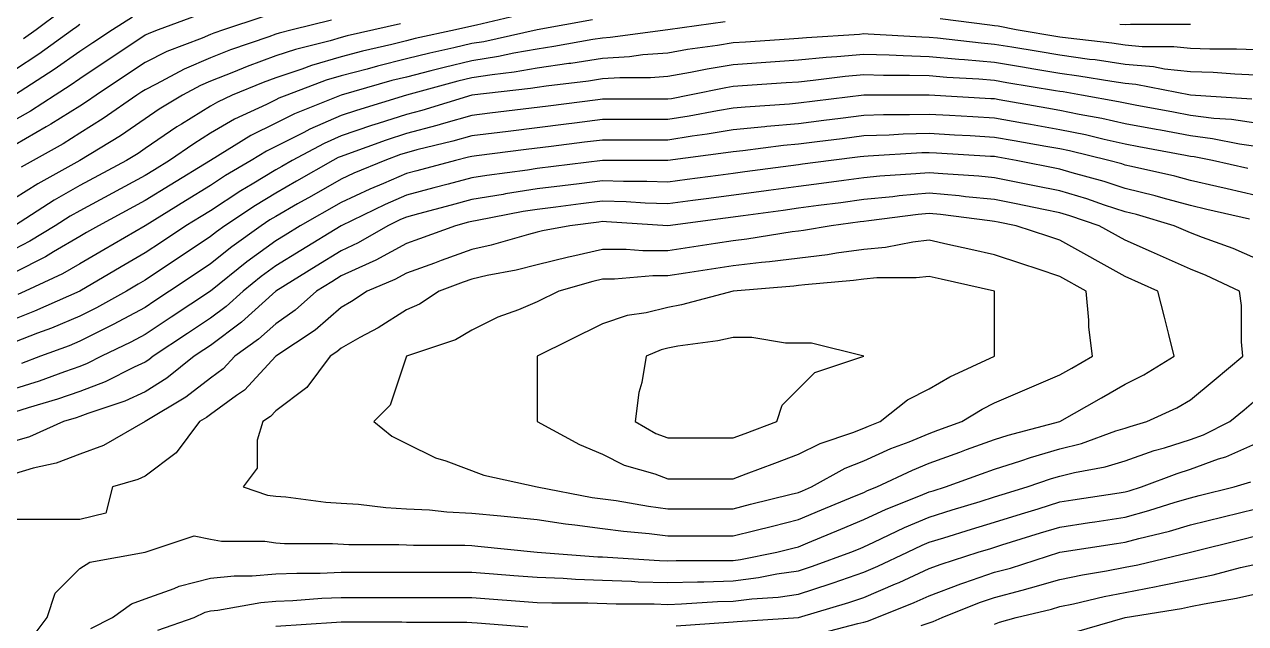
# Model space of a CAD drawing. Header units: inches. Extents: x 794995 to 811195, y 2485918 to 2508058.
# Drawn here: x 806880 to 807440, y 2499686 to 2499961 of the extents above; entities that cross this region are included whole.
import ezdxf

# ---------------------------------------------------------------- set-up
doc = ezdxf.new("R2010")
doc.units = ezdxf.units.IN
doc.header["$MEASUREMENT"] = 0
doc.layers.add('contour', color=7, linetype='Continuous')

msp = doc.modelspace()

# ---------------------------------------------------------------- linework, layer by layer
at = {"layer": 'contour'}
for points in [[(806989.16, 2499964.36), (806971.16, 2499958.36), (806966.7, 2499956.82), (806965.16, 2499956.22), (806961.41, 2499954.61), (806945.16, 2499948.36), (806935.16, 2499943.36), (806926.16, 2499937.36), (806912.66, 2499928.36), (806908.24, 2499925.28), (806905.16, 2499923.36), (806891.83, 2499915.03), (806889.79, 2499913.73), (806870.77, 2499902.75)], [(807108.18, 2499965.34), (807087.38, 2499960.58), (807085.16, 2499960.03), (807077.66, 2499958.36), (807059.16, 2499954.36), (807055.16, 2499953.36), (807048.49, 2499951.69), (807034.93, 2499948.59), (807025.16, 2499946.01), (807011.52, 2499942), (807007.16, 2499940.36), (806995.16, 2499936.36), (806989.31, 2499934.22), (806975.16, 2499928.36), (806968.32, 2499925.2), (806965.16, 2499923.36), (806951.83, 2499915.03), (806949.75, 2499913.77), (806935.16, 2499903.82), (806931.92, 2499901.6), (806926.59, 2499898.36), (806905.16, 2499886.82), (806893.45, 2499880.07), (806875.16, 2499868.36)], [(806958.67, 2499964.85), (806941.16, 2499958.36), (806936.83, 2499956.7), (806935.16, 2499955.86), (806927.66, 2499950.86), (806918.66, 2499944.86), (806905.16, 2499935.86), (806900.77, 2499932.75), (806893.91, 2499928.36), (806882.48, 2499921.04), (806875.16, 2499916.82)], [(806929.31, 2499964.22), (806920.16, 2499958.36), (806911.16, 2499952.36), (806905.16, 2499948.36), (806893.45, 2499940.07), (806875.16, 2499928.36)], [(807140.54, 2499962.98), (807115.16, 2499958.36), (807090.61, 2499952.91), (807085.16, 2499952.05), (807076.88, 2499950.09), (807065.82, 2499947.69), (807055.16, 2499945.03), (807041.83, 2499941.7), (807037.16, 2499940.36), (807025.16, 2499937.19), (807018.34, 2499935.18), (807000.16, 2499928.36), (806996.59, 2499926.93), (806995.16, 2499926.22), (806990.87, 2499924.08), (806976.21, 2499917.31), (806965.16, 2499910.86), (806957.47, 2499906.05), (806946.41, 2499898.36), (806939.45, 2499894.08), (806935.16, 2499891.44), (806905.16, 2499875.28), (806900.77, 2499872.75), (806893.91, 2499868.36), (806882.3, 2499861.22), (806875.16, 2499857.65)], [(807201.41, 2499962.11), (807175.16, 2499958.36), (807148.69, 2499954.83), (807145.16, 2499954.61), (807140.71, 2499953.92), (807122.85, 2499950.67), (807115.16, 2499949.54), (807104.45, 2499947.65), (807097.43, 2499946.09), (807085.16, 2499944.15), (807072.39, 2499941.13), (807066.27, 2499939.47), (807055.16, 2499936.69), (807048.49, 2499935.03), (807025.16, 2499928.36), (807003.73, 2499919.79), (806995.16, 2499915.5), (806983.73, 2499909.79), (806965.16, 2499898.36), (806946.59, 2499886.93), (806935.16, 2499879.9), (806913.73, 2499868.36), (806908.32, 2499865.2), (806905.16, 2499863.36), (806893.16, 2499856.36), (806889.44, 2499854.08), (806875.16, 2499846.93)], [(807020.77, 2499962.75), (807002.66, 2499958.36), (806996.66, 2499956.86), (806995.16, 2499956.36), (806992, 2499955.2), (806974.39, 2499949.13), (806965.16, 2499945.5), (806953.16, 2499940.36), (806940.16, 2499933.36), (806935.16, 2499930.86), (806933.66, 2499929.86), (806931.41, 2499928.36), (806915.93, 2499917.59), (806905.16, 2499910.86), (806897.47, 2499906.05), (806883.73, 2499898.36), (806878.24, 2499895.28)], [(806896.59, 2499966.93), (806885.16, 2499958.36), (806879.34, 2499954.18)], [(807445.16, 2499949.13), (807436.27, 2499949.47), (807424.05, 2499949.47), (807415.16, 2499949.79), (807407.42, 2499950.62), (807392.9, 2499950.62), (807385.16, 2499951.3), (807379, 2499952.21), (807359.03, 2499954.49), (807355.16, 2499955.03), (807335.16, 2499958.36), (807326.78, 2499959.98), (807325.16, 2499960.24), (807323.02, 2499960.5), (807300.16, 2499963.36)], [(807052.37, 2499961.15), (807040.16, 2499958.36), (807027.95, 2499955.57), (807025.16, 2499954.83), (807020.16, 2499953.36), (807004.16, 2499949.36), (806995.16, 2499946.36), (806981.99, 2499941.53), (806975.75, 2499938.95), (806965.16, 2499934.79), (806960.66, 2499932.86), (806952.3, 2499928.36), (806941.64, 2499921.87), (806935.16, 2499917.45), (806923.81, 2499909.71), (806905.16, 2499898.36), (806885.93, 2499887.59), (806875.16, 2499880.86)], [(806905.16, 2499960.86), (806903.73, 2499959.79), (806901.83, 2499958.36), (806886.32, 2499947.2), (806875.16, 2499939.9)], [(807445.16, 2499937.59), (807435.56, 2499937.96), (807425.5, 2499938.71), (807415.16, 2499939.08), (807403.16, 2499940.36), (807398.13, 2499941.33), (807385.16, 2499942.48), (807371.31, 2499944.51), (807368.71, 2499944.81), (807355.16, 2499946.69), (807345.16, 2499948.36), (807333.16, 2499950.36), (807325.16, 2499951.69), (807319, 2499952.21), (807299.03, 2499954.49), (807295.16, 2499954.83), (807291.73, 2499954.93), (807267.09, 2499956.43), (807265.16, 2499956.49), (807263.09, 2499956.29), (807238.8, 2499954.72), (807235.16, 2499954.36), (807230.87, 2499954.08), (807210.78, 2499952.74), (807205.16, 2499952.36), (807197.96, 2499951.16), (807184.25, 2499949.27), (807175.16, 2499947.65), (807163.62, 2499946.82), (807157.51, 2499946.01), (807145.16, 2499945.24), (807130.56, 2499942.96), (807129.64, 2499942.84), (807115.16, 2499940.71), (807104.66, 2499938.86), (807094.53, 2499937.74), (807085.16, 2499936.26), (807078.78, 2499934.74), (807055.16, 2499928.36), (807032.14, 2499921.38), (807025.16, 2499918.99), (807010.81, 2499912.71), (807008.02, 2499911.22), (806995.16, 2499904.79), (806990.87, 2499902.65), (806983.91, 2499898.36), (806972.14, 2499891.38), (806965.16, 2499886.82), (806953.73, 2499879.79), (806935.16, 2499868.36), (806916.21, 2499857.31), (806905.16, 2499850.86), (806897.26, 2499846.26), (806880.16, 2499838.36), (806876.7, 2499836.82)], [(807415.16, 2499960.86), (807412.76, 2499960.76), (807387.56, 2499960.76), (807385.16, 2499960.67), (807382.66, 2499960.86)], [(807443.28, 2499926.49), (807415.16, 2499928.36), (807390.02, 2499933.23), (807385.16, 2499933.66), (807378.95, 2499934.57), (807363.94, 2499937.14), (807355.16, 2499938.36), (807343.16, 2499940.36), (807338.02, 2499941.22), (807325.16, 2499943.36), (807311.31, 2499944.51), (807308.71, 2499944.81), (807295.16, 2499946.01), (807283.16, 2499946.36), (807276.77, 2499946.75), (807265.16, 2499947.11), (807252.74, 2499945.95), (807247.89, 2499945.63), (807235.16, 2499944.36), (807205.16, 2499942.36), (807193.16, 2499940.36), (807185.59, 2499938.8), (807175.16, 2499936.93), (807167.16, 2499936.36), (807153.16, 2499936.36), (807145.16, 2499935.86), (807138.67, 2499934.85), (807119.3, 2499932.5), (807115.16, 2499931.89), (807112.16, 2499931.36), (807085.16, 2499928.36), (807062.14, 2499921.38), (807055.16, 2499919.54), (807042.12, 2499915.32), (807039.11, 2499914.41), (807025.16, 2499909.61), (807017.33, 2499906.19), (807002.66, 2499898.36), (806997.89, 2499895.63), (806995.16, 2499894.08), (806984.25, 2499887.45), (806979.11, 2499884.41), (806965.16, 2499875.28), (806960.87, 2499872.65), (806953.91, 2499868.36), (806942.66, 2499860.86), (806935.16, 2499855.86), (806924.11, 2499849.41), (806905.16, 2499838.36), (806884.39, 2499829.13), (806875.16, 2499825.5)], [(807445.16, 2499915.5), (807433.91, 2499917.11), (807425.87, 2499917.65), (807415.16, 2499918.99), (807407.26, 2499920.47), (807389.77, 2499923.75), (807385.16, 2499924.61), (807382.08, 2499925.28), (807365.16, 2499928.36), (807356.62, 2499929.82), (807355.16, 2499930.03), (807353.16, 2499930.36), (807330.87, 2499934.08), (807325.16, 2499935.03), (807317.89, 2499935.63), (807303.27, 2499936.47), (807295.16, 2499937.19), (807286.07, 2499937.45), (807274.25, 2499937.45), (807265.16, 2499937.74), (807256.59, 2499936.93), (807241.83, 2499935.03), (807235.16, 2499934.36), (807229.53, 2499933.99), (807209.45, 2499932.65), (807205.16, 2499932.36), (807201.73, 2499931.79), (807185.16, 2499928.36), (807176.78, 2499926.74), (807175.16, 2499926.49), (807145.16, 2499926.49), (807143.02, 2499926.22), (807120.16, 2499923.36), (807108.73, 2499921.93), (807093.49, 2499920.03), (807085.16, 2499918.99), (807072.12, 2499915.32), (807069.11, 2499914.41), (807055.16, 2499910.71), (807045.83, 2499907.69), (807028.02, 2499901.22), (807025.16, 2499900.24), (807023.86, 2499899.67), (807021.41, 2499898.36), (807004.7, 2499888.82), (806995.16, 2499883.36), (806985.83, 2499877.69), (806971.83, 2499868.36), (806967.95, 2499865.57), (806965.16, 2499863.36), (806935.16, 2499843.36), (806932, 2499841.52), (806926.59, 2499838.36), (806912.85, 2499830.67), (806905.16, 2499826.82), (806892.19, 2499821.33), (806885.75, 2499818.95), (806875.16, 2499814.79)], [(807445.16, 2499904.79), (807437.66, 2499905.86), (807425.16, 2499908.36), (807415.16, 2499909.61), (807401.31, 2499912.21), (807399.37, 2499912.57), (807385.16, 2499915.24), (807374.39, 2499917.59), (807364.05, 2499919.47), (807355.16, 2499921.3), (807349.16, 2499922.36), (807327.3, 2499926.22), (807325.16, 2499926.6), (807323.49, 2499926.7), (807295.16, 2499928.36), (807265.16, 2499928.36), (807235.16, 2499924.61), (807231.02, 2499924.22), (807210.61, 2499922.91), (807205.16, 2499922.36), (807197.96, 2499921.16), (807184.89, 2499918.63), (807175.16, 2499917.11), (807145.16, 2499917.11), (807132.3, 2499915.5), (807128.49, 2499915.03), (807101.83, 2499911.7), (807098.02, 2499911.22), (807085.16, 2499909.61), (807076.38, 2499907.14), (807059.96, 2499903.16), (807055.16, 2499901.89), (807052.49, 2499901.03), (807045.16, 2499898.36), (807031.01, 2499892.51), (807025.16, 2499889.79), (807011.52, 2499882), (807005.16, 2499878.36), (806995.16, 2499872.65), (806992.49, 2499871.03), (806988.49, 2499868.36), (806974.93, 2499858.59), (806965.16, 2499850.86), (806957.66, 2499845.86), (806946.41, 2499838.36), (806939.66, 2499833.86), (806935.16, 2499830.86), (806920.56, 2499822.96), (806919.01, 2499822.21), (806905.16, 2499815.28), (806900.29, 2499813.23), (806887.16, 2499808.36), (806878.4, 2499805.12)], [(807441.41, 2499894.61), (807425.16, 2499898.36), (807416.83, 2499900.03), (807415.16, 2499900.24), (807412.85, 2499900.67), (807391.47, 2499904.68), (807385.16, 2499905.86), (807375.56, 2499907.96), (807366.87, 2499910.07), (807355.16, 2499912.48), (807341.66, 2499914.86), (807338.02, 2499915.5), (807325.16, 2499917.77), (807315.16, 2499918.36), (807304.53, 2499918.99), (807295.16, 2499919.54), (807286.07, 2499919.27), (807274.25, 2499919.27), (807265.16, 2499918.99), (807254.45, 2499917.65), (807246.83, 2499916.69), (807235.16, 2499915.24), (807220.68, 2499913.88), (807219.7, 2499913.82), (807205.16, 2499912.36), (807193.16, 2499910.36), (807186.27, 2499909.47), (807175.16, 2499907.74), (807145.16, 2499907.74), (807136.83, 2499906.69), (807121.59, 2499904.79), (807110.16, 2499903.36), (807087.3, 2499900.5), (807085.16, 2499900.24), (807083.7, 2499899.82), (807077.66, 2499898.36), (807059.9, 2499893.62), (807055.16, 2499892.36), (807044.57, 2499887.77), (807038.33, 2499885.19), (807025.16, 2499879.08), (807006.41, 2499868.36), (806999.45, 2499864.08), (806995.16, 2499861.44), (806981.83, 2499851.7), (806965.16, 2499838.36), (806947.16, 2499826.36), (806935.16, 2499818.36), (806928.67, 2499814.85), (806915.16, 2499808.36), (806908.49, 2499805.03), (806905.16, 2499803.75), (806898.1, 2499801.3), (806886.51, 2499797.01), (806875.16, 2499793.36)], [(807445.16, 2499882.21), (807432.03, 2499885.24), (807427.16, 2499886.36), (807415.16, 2499889.13), (807407.89, 2499891.09), (807388.02, 2499895.5), (807385.16, 2499896.22), (807383.54, 2499896.74), (807377.66, 2499898.36), (807359.55, 2499902.75), (807355.16, 2499903.66), (807348.73, 2499904.79), (807334.16, 2499907.36), (807325.16, 2499908.95), (807313.91, 2499909.61), (807306.83, 2499910.03), (807295.16, 2499910.71), (807283.16, 2499910.36), (807276.77, 2499909.97), (807265.16, 2499909.61), (807255.16, 2499908.36), (807243.73, 2499906.93), (807235.16, 2499905.86), (807228.3, 2499905.22), (807209.6, 2499902.81), (807205.16, 2499902.36), (807201.73, 2499901.79), (807175.16, 2499898.36), (807145.16, 2499898.36), (807115.16, 2499894.61), (807110.71, 2499893.92), (807092.02, 2499891.5), (807085.16, 2499890.36), (807074.25, 2499887.45), (807067.79, 2499885.73), (807055.16, 2499882.36), (807045.39, 2499878.13), (807025.16, 2499868.36), (807006.59, 2499856.93), (806995.16, 2499849.9), (806988.49, 2499845.03), (806980.16, 2499838.36), (806972.3, 2499831.22), (806965.16, 2499825.86), (806954.66, 2499818.86), (806938.91, 2499808.36), (806936.83, 2499806.7), (806935.16, 2499805.63), (806930.16, 2499803.36), (806916.83, 2499796.69), (806905.16, 2499792.21), (806894.87, 2499788.65), (806881.47, 2499784.68), (806875.16, 2499782.65)], [(807442.16, 2499871.36), (807422.66, 2499875.86), (807415.16, 2499877.59), (807402.53, 2499880.99), (807398.87, 2499882.08), (807385.16, 2499885.5), (807375.43, 2499888.63), (807360.87, 2499892.65), (807355.16, 2499894.36), (807335.16, 2499898.36), (807326.66, 2499899.86), (807325.16, 2499900.13), (807323.28, 2499900.24), (807298.49, 2499901.69), (807295.16, 2499901.89), (807291.73, 2499901.79), (807267.09, 2499900.3), (807265.16, 2499900.24), (807263.49, 2499900.03), (807250.16, 2499898.36), (807236.92, 2499896.6), (807235.16, 2499896.36), (807210.45, 2499893.07), (807205.16, 2499892.36), (807198.24, 2499891.44), (807183.98, 2499889.54), (807175.16, 2499888.36), (807165.48, 2499888.68), (807154.84, 2499888.68), (807145.16, 2499888.99), (807134.45, 2499887.65), (807126.83, 2499886.69), (807115.16, 2499885.24), (807100.56, 2499882.96), (807099.56, 2499882.76), (807085.16, 2499880.36), (807075.69, 2499877.84), (807060.61, 2499873.82), (807055.16, 2499872.36), (807052.37, 2499871.15), (807046.59, 2499868.36), (807033.05, 2499860.47), (807025.16, 2499856.82), (807013.73, 2499849.79), (806995.16, 2499838.36), (806979.44, 2499824.08), (806965.16, 2499813.36), (806962.16, 2499811.36), (806957.66, 2499808.36), (806945.16, 2499798.36), (806935.16, 2499792), (806925.78, 2499787.74), (806908.91, 2499782.11), (806905.16, 2499780.67), (806903.45, 2499780.08), (806897.66, 2499778.36), (806882.08, 2499771.44), (806875.16, 2499769.36)], [(807445.16, 2499853.36), (807434.72, 2499857.93), (807420.61, 2499862.91), (807415.16, 2499865.03), (807407.66, 2499868.36), (807390.3, 2499873.5), (807385.16, 2499874.79), (807375.69, 2499877.84), (807367.47, 2499880.67), (807355.16, 2499884.36), (807343.49, 2499886.69), (807335.16, 2499888.36), (807325.16, 2499890.36), (807317.89, 2499891.09), (807301.37, 2499892.15), (807295.16, 2499892.74), (807288.95, 2499892.15), (807272.43, 2499891.09), (807265.16, 2499890.36), (807255.93, 2499889.13), (807245.75, 2499887.77), (807235.16, 2499886.36), (807221.31, 2499884.51), (807219.28, 2499884.24), (807192.81, 2499880.71), (807186.7, 2499879.9), (807175.16, 2499878.36), (807164.81, 2499878.71), (807156.07, 2499879.27), (807145.16, 2499879.61), (807135.16, 2499878.36), (807123.73, 2499876.93), (807115.16, 2499875.86), (807108.67, 2499874.85), (807087.56, 2499870.76), (807085.16, 2499870.36), (807083.58, 2499869.94), (807077.66, 2499868.36), (807061.16, 2499862.36), (807055.16, 2499860.18), (807041.04, 2499852.48), (807038.02, 2499851.22), (807025.16, 2499845.28), (807020.87, 2499842.65), (807013.91, 2499838.36), (807003.98, 2499829.54), (806995.16, 2499823.36), (806987.26, 2499816.26), (806976.41, 2499808.36), (806970.97, 2499802.56), (806965.16, 2499798.36), (806953.91, 2499789.61), (806935.16, 2499778.36), (806916.07, 2499767.45), (806905.16, 2499763.36), (806894.25, 2499759.27), (806883.73, 2499756.93), (806875.16, 2499754.36)], [(806883.73, 2499679.79), (806890.16, 2499688.36), (806893.91, 2499699.61), (806905.16, 2499710.86), (806909.77, 2499713.75), (806935.16, 2499718.36), (806957.66, 2499725.86), (806965.16, 2499724.36), (806970.16, 2499723.36), (806990.16, 2499723.36), (806995.16, 2499722.65), (806999.16, 2499722.36), (807021.16, 2499722.36), (807028.69, 2499721.89), (807051.63, 2499721.89), (807055.16, 2499721.69), (807058.32, 2499721.52), (807082, 2499721.52), (807085.16, 2499721.36), (807087.89, 2499721.09), (807115.16, 2499718.36), (807143.09, 2499716.29), (807145.16, 2499716.22), (807147.38, 2499716.14), (807171.29, 2499714.49), (807175.16, 2499714.36), (807179.03, 2499714.49), (807201.29, 2499714.49), (807205.16, 2499714.61), (807208.49, 2499715.03), (807225.16, 2499718.36), (807233.16, 2499720.36), (807235.16, 2499720.86), (807239.45, 2499722.65), (807254.57, 2499728.95), (807265.16, 2499733.36), (807275.44, 2499738.08), (807291.16, 2499744.36), (807295.16, 2499746.05), (807296.92, 2499746.6), (807302.66, 2499748.36), (807319.16, 2499754.36), (807325.16, 2499756.54), (807337.16, 2499760.36), (807341.61, 2499761.91), (807355.16, 2499765.86), (807365.16, 2499768.36), (807380.87, 2499774.08), (807385.16, 2499775.36), (807387.38, 2499776.14), (807395.16, 2499778.36), (807408.84, 2499784.68), (807415.16, 2499788.36), (807426.07, 2499797.45), (807439.16, 2499808.36), (807438.49, 2499815.03), (807438.49, 2499831.69), (807437.66, 2499838.36), (807422.36, 2499845.56), (807415.16, 2499848.36), (807401.31, 2499854.51), (807397.16, 2499856.36), (807385.16, 2499861.69), (807373.16, 2499868.36), (807359.77, 2499872.98), (807355.16, 2499874.36), (807347.66, 2499875.86), (807335.16, 2499878.36), (807325.16, 2499880.36), (807311.83, 2499881.7), (807308.87, 2499882.08), (807295.16, 2499883.36), (807281.44, 2499882.08), (807278.49, 2499881.7), (807265.16, 2499880.36), (807254.57, 2499878.95), (807244.39, 2499877.59), (807235.16, 2499876.36), (807228.1, 2499875.42), (807209.77, 2499872.98), (807201.63, 2499871.89), (807175.16, 2499868.36), (807146.98, 2499870.18), (807145.16, 2499870.24), (807143.49, 2499870.03), (807130.16, 2499868.36), (807117.56, 2499865.96), (807115.16, 2499865.36), (807111.16, 2499864.36), (807094.05, 2499859.47), (807085.16, 2499857.45), (807071.16, 2499852.36), (807068.02, 2499851.22), (807055.16, 2499846.54), (807049.87, 2499843.66), (807037.16, 2499838.36), (807029.96, 2499833.56), (807025.16, 2499830.86), (807013.16, 2499820.36), (806995.16, 2499808.36), (806980.76, 2499792.76), (806977.16, 2499790.36), (806965.16, 2499781.69), (806963.28, 2499780.24), (806960.16, 2499778.36), (806949.44, 2499764.08), (806935.16, 2499753.36), (806931.83, 2499751.69), (806920.16, 2499748.36), (806917.16, 2499736.36), (806905.16, 2499733.36), (806875.16, 2499733.36)], [(806910.16, 2499683.36), (806920.16, 2499688.36), (806928.84, 2499694.68), (806935.16, 2499696.93), (806948.49, 2499701.7), (806950.76, 2499702.76), (806965.16, 2499706.36), (806976.07, 2499707.45), (806984.25, 2499707.45), (806995.16, 2499708.36), (807004.76, 2499708.76), (807015.56, 2499708.76), (807025.16, 2499709.13), (807085.16, 2499709.13), (807095.16, 2499708.36), (807104.45, 2499707.65), (807115.16, 2499706.82), (807127.16, 2499706.36), (807132.74, 2499705.95), (807145.16, 2499705.5), (807158.49, 2499705.03), (807161.61, 2499704.81), (807175.16, 2499704.36), (807188.71, 2499704.81), (807191.61, 2499704.81), (807205.16, 2499705.24), (807216.83, 2499706.69), (807225.16, 2499708.36), (807235.16, 2499709.79), (807241.64, 2499711.87), (807259.16, 2499718.36), (807263.39, 2499720.13), (807265.16, 2499720.86), (807269.77, 2499722.98), (807283.81, 2499729.71), (807295.16, 2499734.51), (807305.75, 2499737.77), (807318.49, 2499741.69), (807325.16, 2499743.75), (807328.69, 2499744.83), (807340.16, 2499748.36), (807351.29, 2499752.23), (807355.16, 2499753.36), (807361.83, 2499755.03), (807375.93, 2499757.59), (807385.16, 2499760.36), (807398.49, 2499765.03), (807403.16, 2499766.36), (807415.16, 2499770.18), (807421.16, 2499772.36), (807433.16, 2499778.36), (807439.7, 2499783.82), (807445.16, 2499788.36)], [(806940.97, 2499682.56), (806957.66, 2499688.36), (806962.76, 2499690.76), (806965.16, 2499691.36), (806968.49, 2499691.69), (806988.24, 2499695.28), (806995.16, 2499695.86), (807002.98, 2499696.19), (807016.27, 2499697.25), (807025.16, 2499697.59), (807085.16, 2499697.59), (807115.16, 2499695.28), (807121.83, 2499695.03), (807138.49, 2499695.03), (807151.37, 2499694.57), (807168.95, 2499694.57), (807175.16, 2499694.36), (807181.37, 2499694.57), (807197.89, 2499695.63), (807205.16, 2499695.86), (807213.73, 2499696.93), (807225.78, 2499697.74), (807235.16, 2499699.08), (807249.75, 2499703.77), (807251.04, 2499704.24), (807265.16, 2499709.13), (807271.64, 2499711.87), (807285.16, 2499718.36), (807291.92, 2499721.6), (807295.16, 2499722.98), (807301.83, 2499725.03), (807314.57, 2499728.95), (807325.16, 2499732.21), (807337.51, 2499736.01), (807345.16, 2499738.36), (807355.16, 2499741.44), (807361.16, 2499742.36), (807382.43, 2499745.63), (807385.16, 2499746.05), (807386.98, 2499746.54), (807392.66, 2499748.36), (807408.95, 2499754.57), (807415.16, 2499756.54), (807428.02, 2499761.22), (807431.31, 2499762.21), (807445.16, 2499768.36)], [(807179.03, 2499684.49), (807202.94, 2499686.14), (807205.16, 2499686.36), (807206.98, 2499686.54), (807235.16, 2499688.36), (807258.3, 2499695.22), (807265.16, 2499697.59), (807279.75, 2499703.77), (807281.31, 2499704.51), (807295.16, 2499710.86), (807300.61, 2499712.91), (807317.66, 2499718.36), (807323.39, 2499720.13), (807328.49, 2499721.69), (807346.34, 2499727.19), (807355.16, 2499729.9), (807368.79, 2499732), (807371.16, 2499732.36), (807385.16, 2499734.51), (807396.07, 2499737.45), (807408.1, 2499741.3), (807415.16, 2499743.36), (807419.16, 2499744.36), (807435.16, 2499748.36), (807442.85, 2499750.67)], [(807243.05, 2499680.47), (807262.43, 2499685.63), (807265.16, 2499686.22), (807266.83, 2499686.7), (807271.16, 2499688.36), (807288.3, 2499695.22), (807295.16, 2499698.36), (807309.7, 2499703.82), (807311.04, 2499704.24), (807325.16, 2499709.13), (807332.43, 2499711.09), (807355.16, 2499718.36), (807381.16, 2499722.36), (807385.16, 2499722.98), (807391.47, 2499724.68), (807405.48, 2499728.04), (807415.16, 2499730.86), (807445.16, 2499738.36)], [(807291.41, 2499684.61), (807295.16, 2499685.86), (807297.03, 2499686.49), (807301.16, 2499688.36), (807318.3, 2499695.22), (807325.16, 2499697.59), (807337.79, 2499700.99), (807341.61, 2499701.91), (807355.16, 2499705.86), (807365.5, 2499708.02), (807376.59, 2499709.79), (807385.16, 2499711.44), (807390.97, 2499712.56), (807415.16, 2499718.36), (807439.16, 2499724.36), (807445.16, 2499725.86)], [(807325.16, 2499685.36), (807327.38, 2499686.14), (807335.16, 2499688.36), (807351.29, 2499692.23), (807355.16, 2499693.36), (807361.47, 2499694.68), (807375.48, 2499698.04), (807385.16, 2499699.9), (807399.44, 2499702.65), (807400.68, 2499702.84), (807415.16, 2499705.86), (807425.5, 2499708.02), (807438.1, 2499711.3), (807445.16, 2499712.91)], [(807361.83, 2499681.69), (807385.16, 2499688.36), (807411.02, 2499692.5), (807415.16, 2499693.36), (807421.47, 2499694.68), (807436.27, 2499697.25), (807445.16, 2499699.27)], [(806995.16, 2499684.36), (807023.02, 2499686.22), (807025.16, 2499686.36), (807027.23, 2499686.29), (807053.09, 2499686.29), (807055.16, 2499686.22), (807057.38, 2499686.14), (807082.94, 2499686.14), (807085.16, 2499686.05), (807087.66, 2499685.86), (807110.87, 2499684.08)]]:
    msp.add_lwpolyline(points, dxfattribs=at)
for points in [[(807265.16, 2499745.86), (807266.87, 2499746.65), (807271.16, 2499748.36), (807287.42, 2499756.1), (807295.16, 2499759.27), (807309.16, 2499764.36), (807312.3, 2499765.5), (807325.16, 2499770.18), (807331.37, 2499772.15), (807355.16, 2499778.36), (807374.25, 2499789.27), (807385.16, 2499795.5), (807393.73, 2499799.79), (807407.66, 2499808.36), (807405.16, 2499818.36), (807403.16, 2499826.36), (807400.16, 2499838.36), (807385.16, 2499845.03), (807355.16, 2499861.69), (807350.16, 2499863.36), (807335.16, 2499868.36), (807326.83, 2499870.03), (807325.16, 2499870.36), (807322.94, 2499870.58), (807300.3, 2499873.5), (807295.16, 2499873.99), (807290.02, 2499873.5), (807267.38, 2499870.58), (807265.16, 2499870.36), (807263.39, 2499870.13), (807250.16, 2499868.36), (807237.38, 2499866.14), (807235.16, 2499865.86), (807232.3, 2499865.5), (807211.37, 2499862.15), (807205.16, 2499861.44), (807196.98, 2499860.18), (807185.16, 2499858.36), (807175.16, 2499856.82), (807163.62, 2499856.82), (807156.07, 2499857.45), (807145.16, 2499857.45), (807131.04, 2499854.24), (807129.56, 2499853.96), (807115.16, 2499850.36), (807105.56, 2499847.96), (807092.22, 2499845.42), (807085.16, 2499843.82), (807081.16, 2499842.36), (807070.16, 2499838.36), (807061.16, 2499832.36), (807055.16, 2499829.79), (807042.12, 2499821.4), (807033.73, 2499816.93), (807025.16, 2499812.11), (807023.16, 2499810.36), (807020.16, 2499808.36), (807009.44, 2499794.08), (806995.16, 2499783.36), (806992.76, 2499780.76), (806989.16, 2499778.36), (806986.59, 2499769.79), (806986.59, 2499756.93), (806980.16, 2499748.36), (806991.41, 2499744.61), (806995.16, 2499744.08), (806999.77, 2499743.75), (807018.1, 2499741.3), (807025.16, 2499740.86), (807033.16, 2499740.36), (807045.69, 2499738.89), (807055.16, 2499738.36), (807065.75, 2499737.77), (807073.73, 2499736.93), (807085.16, 2499736.36), (807098.49, 2499735.03), (807101.52, 2499734.72), (807115.16, 2499733.36), (807128.2, 2499731.4), (807132.53, 2499730.99), (807145.16, 2499729.27), (807154.76, 2499727.96), (807166.59, 2499726.93), (807175.16, 2499725.86), (807205.16, 2499725.86), (807215.16, 2499728.36), (807223.16, 2499730.36), (807235.16, 2499733.36), (807245.75, 2499737.77), (807260.87, 2499744.08)], [(807235.16, 2499745.86), (807236.92, 2499746.6), (807241.16, 2499748.36), (807256.59, 2499756.93), (807265.16, 2499760.36), (807277.57, 2499765.95), (807285.93, 2499769.13), (807295.16, 2499772.91), (807299.16, 2499774.36), (807310.16, 2499778.36), (807319.44, 2499784.08), (807325.16, 2499786.93), (807355.16, 2499799.79), (807360.61, 2499802.91), (807370.16, 2499808.36), (807368.49, 2499821.7), (807368.49, 2499825.03), (807367.16, 2499838.36), (807355.16, 2499845.03), (807345.16, 2499848.36), (807337.66, 2499850.86), (807325.16, 2499855.03), (807314.25, 2499857.45), (807303.73, 2499859.79), (807295.16, 2499861.69), (807287.66, 2499860.86), (807275.16, 2499858.36), (807265.16, 2499857.45), (807252.53, 2499855.73), (807248.49, 2499855.03), (807221.83, 2499851.7), (807218.2, 2499851.4), (807205.16, 2499849.9), (807195.16, 2499848.36), (807183.34, 2499846.54), (807175.16, 2499845.28), (807168.24, 2499845.28), (807150.61, 2499843.82), (807145.16, 2499843.82), (807140.71, 2499842.81), (807125.16, 2499838.36), (807115.16, 2499833.36), (807106.59, 2499829.79), (807097.16, 2499826.36), (807085.16, 2499820.36), (807077.66, 2499815.86), (807055.16, 2499808.36), (807047.66, 2499785.86), (807040.16, 2499778.36), (807048.49, 2499771.69), (807055.16, 2499768.36), (807068.49, 2499761.7), (807073.16, 2499760.36), (807090.61, 2499753.82), (807115.16, 2499748.36), (807140.36, 2499743.56), (807151.47, 2499742.05), (807166.27, 2499739.47), (807175.16, 2499738.36), (807205.16, 2499738.36), (807213.16, 2499740.36), (807231.83, 2499745.03)], [(807265.16, 2499775.36), (807267.23, 2499776.29), (807272.66, 2499778.36), (807285.16, 2499788.36), (807295.16, 2499793.36), (807304.63, 2499798.89), (807325.16, 2499808.36), (807325.16, 2499838.36), (807300.61, 2499843.82), (807295.16, 2499845.03), (807289.16, 2499844.36), (807271.16, 2499844.36), (807265.16, 2499843.82), (807260.36, 2499843.16), (807238.02, 2499841.22), (807235.16, 2499840.86), (807232.94, 2499840.58), (807205.16, 2499838.36), (807181.47, 2499832.05), (807175.16, 2499830.86), (807165.16, 2499828.36), (807156.41, 2499827.11), (807145.16, 2499823.36), (807115.16, 2499808.36), (807115.16, 2499778.36), (807134.57, 2499767.77), (807145.16, 2499763.36), (807155.16, 2499758.36), (807169.16, 2499754.36), (807175.16, 2499752.11), (807205.16, 2499752.11), (807211.16, 2499754.36), (807224.25, 2499759.27), (807235.16, 2499763.36), (807245.16, 2499768.36), (807260.16, 2499773.36)], [(807205.16, 2499770.86), (807210.61, 2499772.91), (807225.16, 2499778.36), (807227.66, 2499785.86), (807242.66, 2499800.86), (807265.16, 2499808.36), (807241.16, 2499814.36), (807229.16, 2499814.36), (807213.73, 2499816.93), (807205.16, 2499816.93), (807198.1, 2499815.42), (807179.77, 2499812.98), (807175.16, 2499812.11), (807172.16, 2499811.36), (807165.16, 2499808.36), (807163.16, 2499796.36), (807161.83, 2499791.7), (807160.16, 2499778.36), (807169.7, 2499772.91), (807175.16, 2499770.86)]]:
    msp.add_lwpolyline(points, close=True, dxfattribs=at)

doc.saveas('drawing.dxf')
